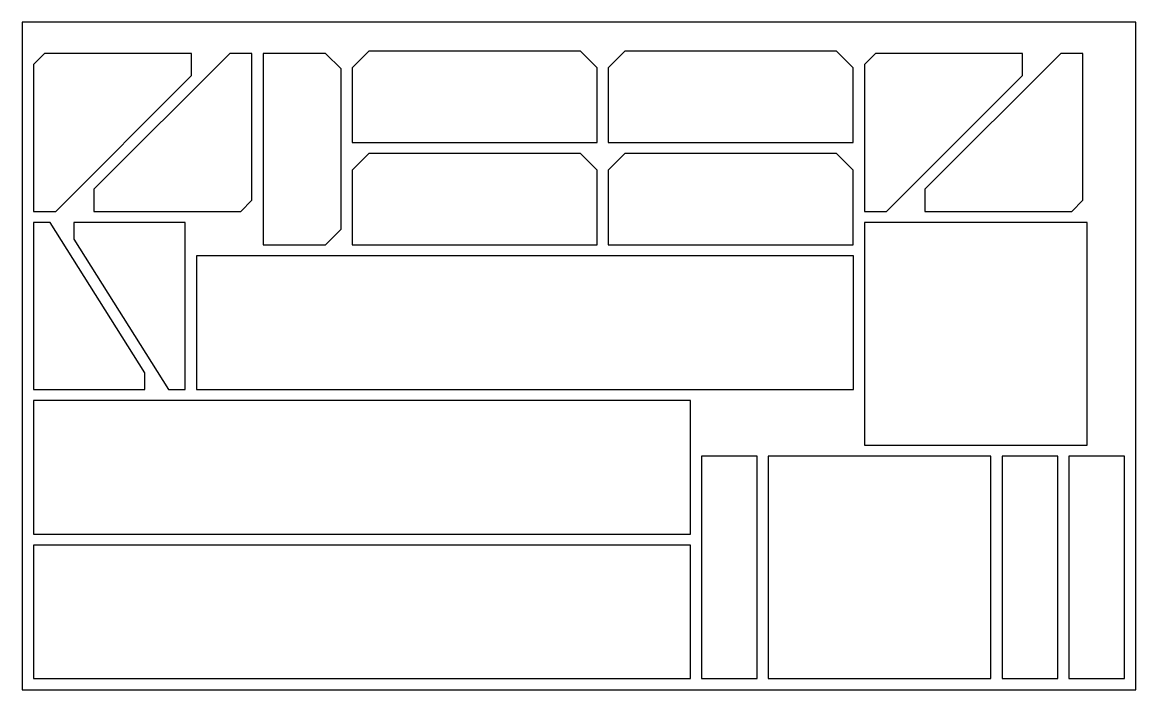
# Model space of a CAD drawing. Header units: metres. Extents: x 0 to 1000, y 0 to 600.
import ezdxf

# ---------------------------------------------------------------- set-up
doc = ezdxf.new("R2010")
doc.units = ezdxf.units.M

msp = doc.modelspace()

# ---------------------------------------------------------------- linework, layer by layer
for points in [[(0, 0), (1000, 0), (1000, 600), (0, 600)], [(30, 430), (152, 552), (152, 572), (20, 572), (10, 562), (10, 430)], [(186.3096, 572), (64.3096, 450), (64.3096, 430), (196.3096, 430), (206.3096, 440), (206.3096, 572)], [(216.3096, 400), (272.3096, 400), (286.3096, 414), (286.3096, 558), (272.3096, 572), (216.3096, 572)], [(296.3096, 492), (516.3096, 492), (516.3096, 559), (501.3096, 574), (311.3096, 574), (296.3096, 559)], [(526.3096, 492), (746.3096, 492), (746.3096, 559), (731.3096, 574), (541.3096, 574), (526.3096, 559)], [(776.3096, 430), (898.3096, 552), (898.3096, 572), (766.3096, 572), (756.3096, 562), (756.3096, 430)], [(932.6192, 572), (810.6192, 450), (810.6192, 430), (942.6192, 430), (952.6192, 440), (952.6192, 572)], [(296.3096, 400), (516.3096, 400), (516.3096, 467), (501.3096, 482), (311.3096, 482), (296.3096, 467)], [(526.3096, 400), (746.3096, 400), (746.3096, 467), (731.3096, 482), (541.3096, 482), (526.3096, 467)], [(110, 270), (110, 285), (25, 420), (10, 420), (10, 270)], [(46.432, 420), (46.432, 405), (131.432, 270), (146.432, 270), (146.432, 420)], [(756.432, 220), (956.432, 220), (956.432, 420), (756.432, 420)], [(156.432, 270), (746.432, 270), (746.432, 390), (156.432, 390)], [(10, 140), (600, 140), (600, 260), (10, 260)], [(610, 210), (610, 10), (660, 10), (660, 210)], [(670, 10), (870, 10), (870, 210), (670, 210)], [(880, 210), (880, 10), (930, 10), (930, 210)], [(940, 210), (940, 10), (990, 10), (990, 210)], [(10, 10), (600, 10), (600, 130), (10, 130)]]:
    msp.add_lwpolyline(points, close=True)

doc.saveas('drawing.dxf')
